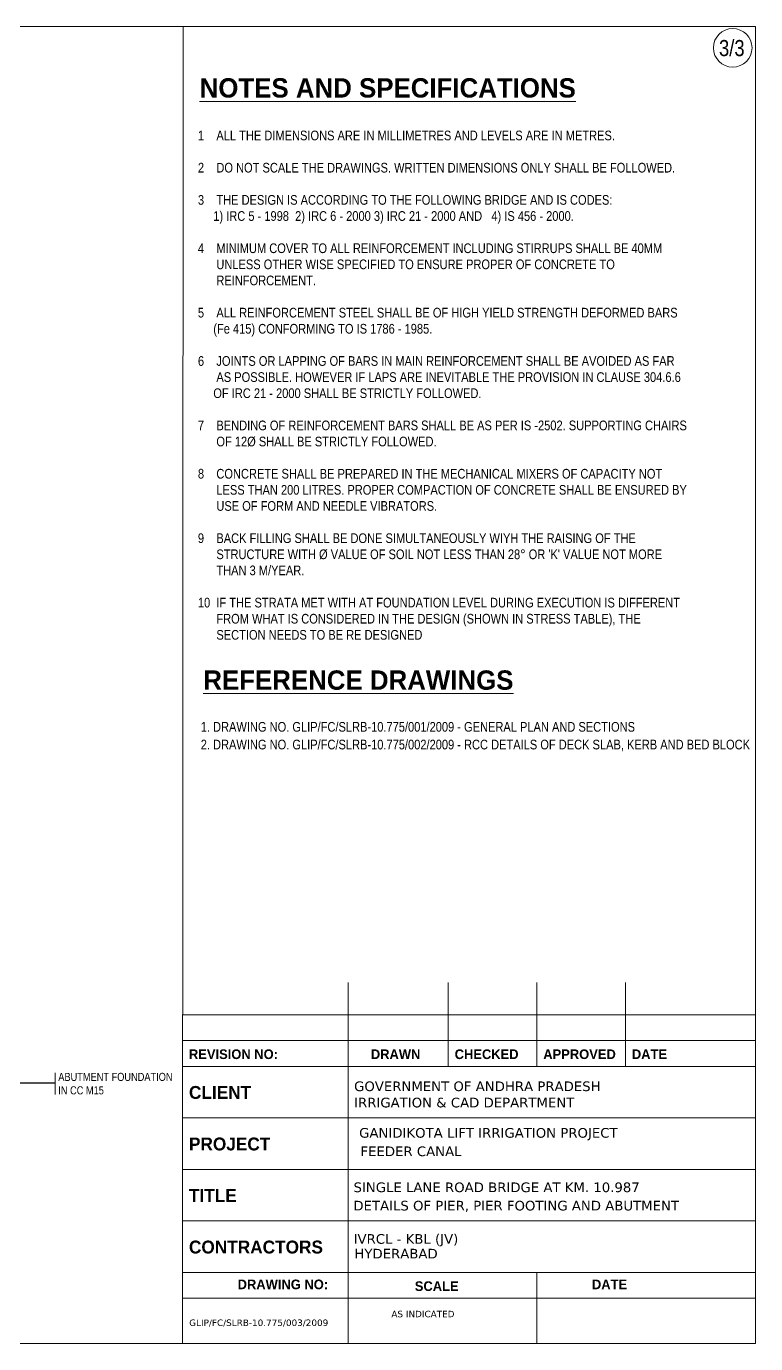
# Model space of a CAD drawing. Header units: millimetres. Extents: x 700700 to 768171, y 47375 to 88272.
# Drawn here: x 745529 to 768171, y 47375 to 88272 of the extents above; entities that cross this region are included whole.
import ezdxf

# ---------------------------------------------------------------- set-up
doc = ezdxf.new("R2010")
doc.units = ezdxf.units.MM
doc.header["$LTSCALE"] = 300
doc.header["$MEASUREMENT"] = 0
doc.layers.add('MAIN', color=7, linetype='Continuous')
doc.styles.add('ARIAL NARROW', font='ARIALN.TTF', dxfattribs={"height": 250})
doc.styles.add('arn', font='ARIALN.TTF')
doc.styles.add('CITYBLUEPR', font='cityb___.ttf')
doc.styles.add('VERDANA', font='verdana.ttf')
doc.dimstyles.new('STANDARD$7', dxfattribs={"dimtxt": 2, "dimasz": 2, "dimexe": 1.25, "dimexo": 0.625, "dimtad": 1, "dimdec": 0, "dimlfac": 0.5, "dimdsep": 46, "dimtxsty": 'ARIAL NARROW', "dimcen": 2.5, "dimdle": 0.1, "dimse1": 1, "dimse2": 1, "dimadec": 0, "dimazin": 0, "dimtfac": 1, "dimtdec": 0, "dimtmove": 0, "dimatfit": 3, "dimfxl": 1, "dimtolj": 1, "dimtzin": 0, "dimarcsym": 0})

msp = doc.modelspace()

# ---------------------------------------------------------------- linework, layer by layer
at = {"lineweight": 9}
for p, q in [((700700.4, 88272.3), (768169.8, 88272.3)), ((750401.1, 88272.3), (750375.5, 47375.1)), ((768169.8, 88272.3), (768169.8, 47375.1)), ((755519.7, 58584.4), (755518.4, 47375.1)), ((758626.8, 58584.4), (758626.8, 55984.4)), ((761376.8, 58584.4), (761376.8, 55984.4)), ((764126.8, 58584.4), (764126.8, 55984.4)), ((750376.8, 57584.4), (768171.1, 57584.4)), ((750376.8, 56784.4), (768171.1, 56784.4)), ((750376.8, 55984.4), (768171.1, 55984.4)), ((750376.8, 54384.4), (768171.1, 54384.4)), ((750376.8, 52784.4), (768171.1, 52784.4)), ((750376.8, 51184.4), (768171.1, 51184.4)), ((750375.5, 49584.4), (768169.8, 49584.4)), ((750376.8, 49584.4), (768171.1, 49584.4)), ((761375.5, 49584.4), (761375.5, 47375.1)), ((750375.5, 48784.4), (768169.8, 48784.4)), ((768169.8, 47375.1), (700700.4, 47375.1))]:
    msp.add_line(p, q, dxfattribs=at)
at = {"linetype": 'ByBlock', "lineweight": 9}
msp.add_line((746422.8, 55784.5), (746422.8, 55112), dxfattribs=at)
at = {"lineweight": 9}
msp.add_circle((767458.3, 87604.9), 600, dxfattribs=at)

# ---------------------------------------------------------------- texts
for s, height, style, p in [('3/3', 500, 'ARIAL NARROW', (767032.4, 87347.7)), ('%%UNOTES AND SPECIFICATIONS', 600, 'CITYBLUEPR', (750909.7, 86061.6)), ('%%UREFERENCE DRAWINGS', 600, 'CITYBLUEPR', (751023.6, 67676.5)), ('1. DRAWING NO. GLIP/FC/SLRB-10.775/001/2009 - GENERAL PLAN AND SECTIONS', 300, 'ARIAL NARROW', (750943.7, 66374.5)), ('2. DRAWING NO. GLIP/FC/SLRB-10.775/002/2009 - RCC DETAILS OF DECK SLAB, KERB AND BED BLOCK', 300, 'ARIAL NARROW', (750943.7, 65824.8)), ('REVISION NO:', 300, 'CITYBLUEPR', (750577.5, 56210.8)), ('DRAWN', 300, 'CITYBLUEPR', (756224.5, 56210.8)), ('CHECKED', 300, 'CITYBLUEPR', (758827.5, 56210.8)), ('APPROVED', 300, 'CITYBLUEPR', (761577.5, 56210.8)), ('DATE', 300, 'CITYBLUEPR', (764327.5, 56210.8)), ('CLIENT', 400, 'CITYBLUEPR', (750577.5, 54974.3)), ('GOVERNMENT OF ANDHRA PRADESH', 300, 'VERDANA', (755705.1, 55215.8)), ('IRRIGATION & CAD DEPARTMENT', 300, 'VERDANA', (755705.1, 54710.2)), ('GANIDIKOTA LIFT IRRIGATION PROJECT ', 300, 'VERDANA', (755861.8, 53769.5)), ('PROJECT', 400, 'CITYBLUEPR', (750577.5, 53374.3)), ('FEEDER CANAL', 300, 'VERDANA', (755903.1, 53197)), ('SINGLE LANE ROAD BRIDGE AT KM. 10.987', 300, 'VERDANA', (755687.3, 52079.2)), ('TITLE', 400, 'CITYBLUEPR', (750577.5, 51774.3)), ('DETAILS OF PIER, PIER FOOTING AND ABUTMENT', 300, 'VERDANA', (755681.3, 51510.2)), ('IVRCL - KBL (JV)', 300, 'VERDANA', (755688.5, 50476)), ('CONTRACTORS', 400, 'CITYBLUEPR', (750577.5, 50174.3)), ('HYDERABAD', 300, 'VERDANA', (755713.8, 50019.5)), ('DRAWING NO:', 300, 'CITYBLUEPR', (752089.4, 49064.4)), ('SCALE', 300, 'CITYBLUEPR', (757589.4, 49010.8)), ('DATE', 300, 'CITYBLUEPR', (763089.4, 49064.4)), ('AS INDICATED', 200, 'VERDANA', (756862.4, 48195.2))]:
    msp.add_text(s, height=height, dxfattribs=dict(at, style=style)).set_placement(p)
at = {"lineweight": 9, "insert": (750855.7, 85034.5), "char_height": 300, "width": 16000, "attachment_point": 1, "style": 'arn'}
msp.add_mtext("\\pt12600;1    ALL THE DIMENSIONS ARE IN MILLIMETRES AND LEVELS ARE IN METRES.\\P\\ptz;\\P2    DO NOT SCALE THE DRAWINGS. WRITTEN DIMENSIONS ONLY SHALL BE FOLLOWED.\\P\\P3    THE DESIGN IS ACCORDING TO THE FOLLOWING BRIDGE AND IS CODES: \\P     1) IRC 5 - 1998  2) IRC 6 - 2000 3) IRC 21 - 2000 AND   4) IS 456 - 2000. \\P\\P4    MINIMUM COVER TO ALL REINFORCEMENT INCLUDING STIRRUPS SHALL BE 40MM    \\P      UNLESS OTHER WISE SPECIFIED TO ENSURE PROPER OF CONCRETE TO   \\P      REINFORCEMENT.\\P\\P5    ALL REINFORCEMENT STEEL SHALL BE OF HIGH YIELD STRENGTH DEFORMED BARS\\P     (Fe 415) CONFORMING TO IS 1786 - 1985.\\P\\P6    JOINTS OR LAPPING OF BARS IN MAIN REINFORCEMENT SHALL BE AVOIDED AS FAR  \\P      AS POSSIBLE. HOWEVER IF LAPS ARE INEVITABLE THE PROVISION IN CLAUSE 304.6.6  \\P     OF IRC 21 - 2000 SHALL BE STRICTLY FOLLOWED.\\P\\P7    BENDING OF REINFORCEMENT BARS SHALL BE AS PER IS -2502. SUPPORTING CHAIRS  \\P      OF 12%%C {\\fArial Narrow|b0|i0|c0|p32;SHALL BE STRICTLY FOLLOWED.\\P\\P}8    CONCRETE SHALL BE PREPARED IN THE MECHANICAL MIXERS OF CAPACITY NOT  \\P      LESS THAN 200 LITRES. PROPER COMPACTION OF CONCRETE SHALL BE ENSURED BY  \\P      USE OF FORM AND NEEDLE VIBRATORS.\\P\\P9    BACK FILLING SHALL BE DONE SIMULTANEOUSLY WIYH THE RAISING OF THE \\P      STRUCTURE WITH %%C VALUE OF SOIL NOT LESS THAN 28° OR 'K' VALUE NOT MORE \\P      THAN 3 M/YEAR.\\P\\P10  IF THE STRATA MET WITH AT FOUNDATION LEVEL DURING EXECUTION IS DIFFERENT \\P      FROM WHAT IS CONSIDERED IN THE DESIGN (SHOWN IN STRESS TABLE), THE \\P      SECTION NEEDS TO BE RE DESIGNED", dxfattribs=at)
at = {"lineweight": 9, "insert": (746520.9, 55111), "char_height": 250, "attachment_point": 7, "style": 'ARIAL NARROW'}
msp.add_mtext('ABUTMENT FOUNDATION \\PIN CC M15', dxfattribs=at)
at = {"layer": 'MAIN', "lineweight": 13, "style": 'VERDANA'}
msp.add_text('GLIP/FC/SLRB-10.775/003/2009', height=200, dxfattribs=at).set_placement((750585.6, 47924.7))

# ---------------------------------------------------------------- leaders
at = {"lineweight": 9}
msp.add_leader([(744386.5, 55474.9), (746413.6, 55474.9)], dimstyle='STANDARD$7', override={"dimtxt": 300, "dimasz": 250, "dimexe": 0.18, "dimexo": 0.0625, "dimgap": 0.09, "dimtad": 0, "dimtoh": 1, "dimlfac": 1, "dimzin": 0, "dimtxsty": 'arn', "dimcen": 0.09, "dimdle": 200, "dimtdec": 4, "dimtofl": 0}, dxfattribs=at)

doc.saveas('drawing.dxf')
